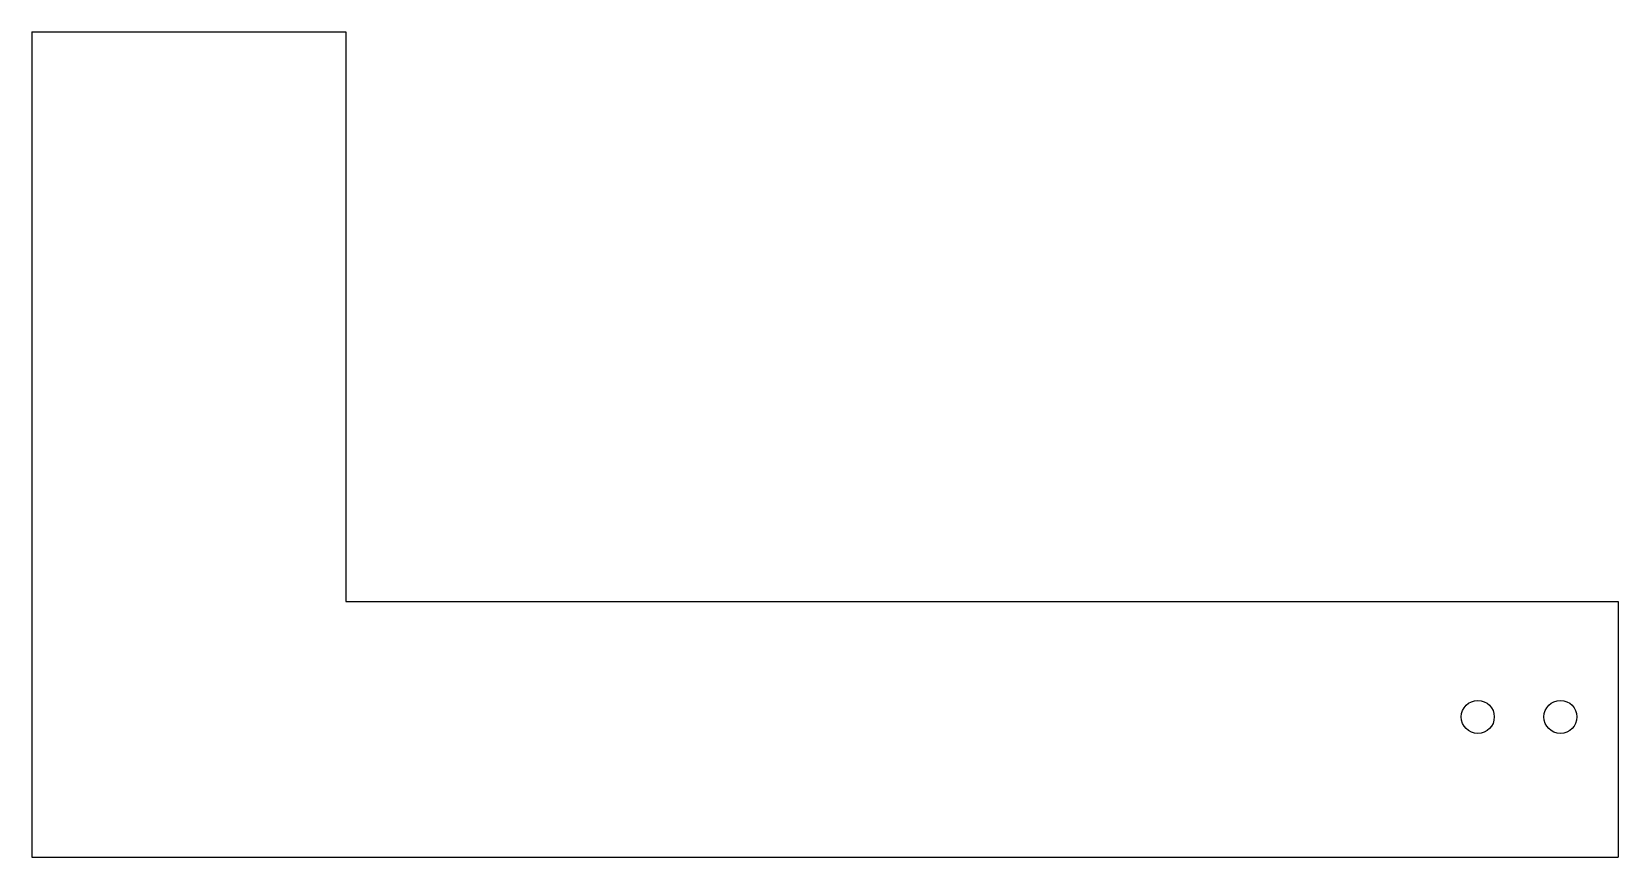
# Model space of a CAD drawing. Header units: millimetres. Extents: x 0 to 192, y 0 to 100.
import ezdxf

# ---------------------------------------------------------------- set-up
doc = ezdxf.new("R2010")
doc.units = ezdxf.units.MM
for name, color, linetype in [('SECTION_Z0p010', 7, 'CONTINUOUS'), ('SECTION_Z12p690', 7, 'CONTINUOUS'), ('SECTION_Z2p350', 7, 'CONTINUOUS'), ('SECTION_Z8p700', 7, 'CONTINUOUS')]:
    doc.layers.add(name, color=color, linetype=linetype)

msp = doc.modelspace()

# ---------------------------------------------------------------- linework, layer by layer
at = {"layer": 'SECTION_Z0p010'}
for p, q in [((0, 100, 0.01), (0, 0, 0.01)), ((0, 100, 0.01), (38, 100, 0.01)), ((38, 100, 0.01), (38, 31, 0.01)), ((38, 31, 0.01), (192, 31, 0.01)), ((192, 31, 0.01), (192, 0, 0.01)), ((0, 0, 0.01), (192, 0, 0.01))]:
    msp.add_line(p, q, dxfattribs=at)
at = {"layer": 'SECTION_Z12p690'}
for p, q in [((0, 100, 12.69), (0, 0, 12.69)), ((0, 100, 12.69), (38, 100, 12.69)), ((38, 100, 12.69), (38, 31, 12.69)), ((38, 31, 12.69), (192, 31, 12.69)), ((192, 31, 12.69), (192, 0, 12.69)), ((0, 0, 12.69), (192, 0, 12.69))]:
    msp.add_line(p, q, dxfattribs=at)
for centre in [(175, 17, 12.69), (185, 17, 12.69)]:
    msp.add_circle(centre, 2, dxfattribs=at)
at = {"layer": 'SECTION_Z2p350'}
for p, q in [((0, 100, 2.35), (0, 0, 2.35)), ((0, 100, 2.35), (38, 100, 2.35)), ((38, 100, 2.35), (38, 31, 2.35)), ((38, 31, 2.35), (192, 31, 2.35)), ((192, 31, 2.35), (192, 0, 2.35)), ((0, 0, 2.35), (192, 0, 2.35))]:
    msp.add_line(p, q, dxfattribs=at)
at = {"layer": 'SECTION_Z8p700'}
for p, q in [((0, 100, 8.7), (0, 0, 8.7)), ((0, 100, 8.7), (38, 100, 8.7)), ((38, 100, 8.7), (38, 31, 8.7)), ((38, 31, 8.7), (192, 31, 8.7)), ((192, 31, 8.7), (192, 0, 8.7)), ((0, 0, 8.7), (192, 0, 8.7))]:
    msp.add_line(p, q, dxfattribs=at)
for centre in [(175, 17, 8.7), (185, 17, 8.7)]:
    msp.add_circle(centre, 2, dxfattribs=at)

doc.saveas('drawing.dxf')
